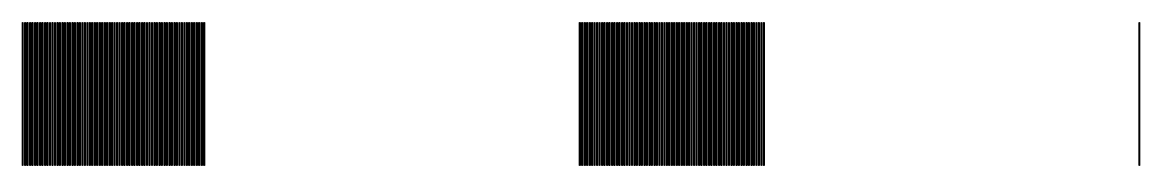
# Model space of a CAD drawing. Extents: x -25 to 122, y -49 to 104.
# Drawn here: x 67.31 to 85.62, y 8 to 10.34 of the extents above; entities that cross this region are included whole.
import ezdxf

# ---------------------------------------------------------------- set-up
doc = ezdxf.new("R2010")
doc.units = 0

msp = doc.modelspace()

# ---------------------------------------------------------------- linework, layer by layer
for p, q in [((67.31, 7.99915), (67.31, 10.3428)), ((67.31, 10.3428), (67.3202, 10.3428)), ((67.3202, 10.3428), (67.3202, 7.99915)), ((67.3508, 7.99915), (67.3508, 10.3428)), ((67.3508, 10.3428), (67.361, 10.3428)), ((67.361, 10.3428), (67.361, 7.99915)), ((67.3916, 7.99915), (67.3916, 10.3428)), ((67.3916, 10.3428), (67.4017, 10.3428)), ((67.4017, 10.3428), (67.4017, 7.99915)), ((67.4323, 7.99915), (67.4323, 10.3428)), ((67.4323, 10.3428), (67.4425, 10.3428)), ((67.4425, 10.3428), (67.4425, 7.99915)), ((67.4731, 7.99915), (67.4731, 10.3428)), ((67.4731, 10.3428), (67.4833, 10.3428)), ((67.4833, 10.3428), (67.4833, 7.99915)), ((67.5138, 7.99915), (67.5138, 10.3428)), ((67.5138, 10.3428), (67.524, 10.3428)), ((67.524, 10.3428), (67.524, 7.99915)), ((67.5546, 7.99915), (67.5546, 10.3428)), ((67.5546, 10.3428), (67.5648, 10.3428)), ((67.5648, 10.3428), (67.5648, 7.99915)), ((67.5954, 7.99915), (67.5954, 10.3428)), ((67.5954, 10.3428), (67.6055, 10.3428)), ((67.6055, 10.3428), (67.6055, 7.99915)), ((67.6361, 7.99915), (67.6361, 10.3428)), ((67.6361, 10.3428), (67.6463, 10.3428)), ((67.6463, 10.3428), (67.6463, 7.99915)), ((67.6769, 7.99915), (67.6769, 10.3428)), ((67.6769, 10.3428), (67.6871, 10.3428)), ((67.6871, 10.3428), (67.6871, 7.99915)), ((67.7176, 7.99915), (67.7176, 10.3428)), ((67.7176, 10.3428), (67.7278, 10.3428)), ((67.7278, 10.3428), (67.7278, 7.99915)), ((67.7584, 7.99915), (67.7584, 10.3428)), ((67.7584, 10.3428), (67.7686, 10.3428)), ((67.7686, 10.3428), (67.7686, 7.99915)), ((67.7992, 7.99915), (67.7992, 10.3428)), ((67.7992, 10.3428), (67.8094, 10.3428)), ((67.8094, 10.3428), (67.8094, 7.99915)), ((67.8399, 7.99915), (67.8399, 10.3428)), ((67.8399, 10.3428), (67.8501, 10.3428)), ((67.8501, 10.3428), (67.8501, 7.99915)), ((67.8807, 7.99915), (67.8807, 10.3428)), ((67.8807, 10.3428), (67.8909, 10.3428)), ((67.8909, 10.3428), (67.8909, 7.99915)), ((67.9214, 7.99915), (67.9214, 10.3428)), ((67.9214, 10.3428), (67.9316, 10.3428)), ((67.9316, 10.3428), (67.9316, 7.99915)), ((67.9622, 7.99915), (67.9622, 10.3428)), ((67.9622, 10.3428), (67.9724, 10.3428)), ((67.9724, 10.3428), (67.9724, 7.99915)), ((68.003, 7.99915), (68.003, 10.3428)), ((68.003, 10.3428), (68.0132, 10.3428)), ((68.0132, 10.3428), (68.0132, 7.99915)), ((68.0437, 7.99915), (68.0437, 10.3428)), ((68.0437, 10.3428), (68.0539, 10.3428)), ((68.0539, 10.3428), (68.0539, 7.99915)), ((68.0845, 7.99915), (68.0845, 10.3428)), ((68.0845, 10.3428), (68.0947, 10.3428)), ((68.0947, 10.3428), (68.0947, 7.99915)), ((68.1252, 7.99915), (68.1252, 10.3428)), ((68.1252, 10.3428), (68.1354, 10.3428)), ((68.1354, 10.3428), (68.1354, 7.99915)), ((68.166, 7.99915), (68.166, 10.3428)), ((68.166, 10.3428), (68.1762, 10.3428)), ((68.1762, 10.3428), (68.1762, 7.99915)), ((68.2068, 7.99915), (68.2068, 10.3428)), ((68.2068, 10.3428), (68.2169, 10.3428)), ((68.2169, 10.3428), (68.2169, 7.99915)), ((68.2475, 7.99915), (68.2475, 10.3428)), ((68.2475, 10.3428), (68.2577, 10.3428)), ((68.2577, 10.3428), (68.2577, 7.99915)), ((68.2883, 7.99915), (68.2883, 10.3428)), ((68.2883, 10.3428), (68.2985, 10.3428)), ((68.2985, 10.3428), (68.2985, 7.99915)), ((68.329, 7.99915), (68.329, 10.3428)), ((68.329, 10.3428), (68.3392, 10.3428)), ((68.3392, 10.3428), (68.3392, 7.99915)), ((68.3698, 7.99915), (68.3698, 10.3428)), ((68.3698, 10.3428), (68.38, 10.3428)), ((68.38, 10.3428), (68.38, 7.99915)), ((68.4106, 7.99915), (68.4106, 10.3428)), ((68.4106, 10.3428), (68.4207, 10.3428)), ((68.4207, 10.3428), (68.4207, 7.99915)), ((68.4513, 7.99915), (68.4513, 10.3428)), ((68.4513, 10.3428), (68.4615, 10.3428)), ((68.4615, 10.3428), (68.4615, 7.99915)), ((68.4921, 7.99915), (68.4921, 10.3428)), ((68.4921, 10.3428), (68.5023, 10.3428)), ((68.5023, 10.3428), (68.5023, 7.99915)), ((68.5328, 7.99915), (68.5328, 10.3428)), ((68.5328, 10.3428), (68.543, 10.3428)), ((68.543, 10.3428), (68.543, 7.99915)), ((68.5736, 7.99915), (68.5736, 10.3428)), ((68.5736, 10.3428), (68.5838, 10.3428)), ((68.5838, 10.3428), (68.5838, 7.99915)), ((68.6144, 7.99915), (68.6144, 10.3428)), ((68.6144, 10.3428), (68.6245, 10.3428)), ((68.6245, 10.3428), (68.6245, 7.99915)), ((68.6551, 7.99915), (68.6551, 10.3428)), ((68.6551, 10.3428), (68.6653, 10.3428)), ((68.6653, 10.3428), (68.6653, 7.99915)), ((68.6959, 7.99915), (68.6959, 10.3428)), ((68.6959, 10.3428), (68.7061, 10.3428)), ((68.7061, 10.3428), (68.7061, 7.99915)), ((68.7366, 7.99915), (68.7366, 10.3428)), ((68.7366, 10.3428), (68.7468, 10.3428)), ((68.7468, 10.3428), (68.7468, 7.99915)), ((68.7774, 7.99915), (68.7774, 10.3428)), ((68.7774, 10.3428), (68.7876, 10.3428)), ((68.7876, 10.3428), (68.7876, 7.99915)), ((68.8181, 7.99915), (68.8181, 10.3428)), ((68.8181, 10.3428), (68.8283, 10.3428)), ((68.8283, 10.3428), (68.8283, 7.99915)), ((68.8589, 7.99915), (68.8589, 10.3428)), ((68.8589, 10.3428), (68.8691, 10.3428)), ((68.8691, 10.3428), (68.8691, 7.99915)), ((68.8997, 7.99915), (68.8997, 10.3428)), ((68.8997, 10.3428), (68.9099, 10.3428)), ((68.9099, 10.3428), (68.9099, 7.99915)), ((68.9404, 7.99915), (68.9404, 10.3428)), ((68.9404, 10.3428), (68.9506, 10.3428)), ((68.9506, 10.3428), (68.9506, 7.99915)), ((68.9812, 7.99915), (68.9812, 10.3428)), ((68.9812, 10.3428), (68.9914, 10.3428)), ((68.9914, 10.3428), (68.9914, 7.99915)), ((69.0219, 7.99915), (69.0219, 10.3428)), ((69.0219, 10.3428), (69.0321, 10.3428)), ((69.0321, 10.3428), (69.0321, 7.99915)), ((69.0627, 7.99915), (69.0627, 10.3428)), ((69.0627, 10.3428), (69.0729, 10.3428)), ((69.0729, 10.3428), (69.0729, 7.99915)), ((69.1035, 7.99915), (69.1035, 10.3428)), ((69.1035, 10.3428), (69.1137, 10.3428)), ((69.1137, 10.3428), (69.1137, 7.99915)), ((69.1442, 7.99915), (69.1442, 10.3428)), ((69.1442, 10.3428), (69.1544, 10.3428)), ((69.1544, 10.3428), (69.1544, 7.99915)), ((69.185, 7.99915), (69.185, 10.3428)), ((69.185, 10.3428), (69.1952, 10.3428)), ((69.1952, 10.3428), (69.1952, 7.99915)), ((69.2258, 7.99915), (69.2258, 10.3428)), ((69.2258, 10.3428), (69.2359, 10.3428)), ((69.2359, 10.3428), (69.2359, 7.99915)), ((69.2665, 7.99915), (69.2665, 10.3428)), ((69.2665, 10.3428), (69.2767, 10.3428)), ((69.2767, 10.3428), (69.2767, 7.99915)), ((69.3073, 7.99915), (69.3073, 10.3428)), ((69.3073, 10.3428), (69.3175, 10.3428)), ((69.3175, 10.3428), (69.3175, 7.99915)), ((69.348, 7.99915), (69.348, 10.3428)), ((69.348, 10.3428), (69.3582, 10.3428)), ((69.3582, 10.3428), (69.3582, 7.99915)), ((69.3888, 7.99915), (69.3888, 10.3428)), ((69.3888, 10.3428), (69.399, 10.3428)), ((69.399, 10.3428), (69.399, 7.99915)), ((69.4296, 7.99915), (69.4296, 10.3428)), ((69.4296, 10.3428), (69.4397, 10.3428)), ((69.4397, 10.3428), (69.4397, 7.99915)), ((69.4703, 7.99915), (69.4703, 10.3428)), ((69.4703, 10.3428), (69.4805, 10.3428)), ((69.4805, 10.3428), (69.4805, 7.99915)), ((69.5111, 7.99915), (69.5111, 10.3428)), ((69.5111, 10.3428), (69.5213, 10.3428)), ((69.5213, 10.3428), (69.5213, 7.99915)), ((69.5518, 7.99915), (69.5518, 10.3428)), ((69.5518, 10.3428), (69.562, 10.3428)), ((69.562, 10.3428), (69.562, 7.99915)), ((69.5926, 7.99915), (69.5926, 10.3428)), ((69.5926, 10.3428), (69.6028, 10.3428)), ((69.6028, 10.3428), (69.6028, 7.99915)), ((69.6333, 7.99915), (69.6333, 10.3428)), ((69.6333, 10.3428), (69.6435, 10.3428)), ((69.6435, 10.3428), (69.6435, 7.99915)), ((69.6741, 7.99915), (69.6741, 10.3428)), ((69.6741, 10.3428), (69.6843, 10.3428)), ((69.6843, 10.3428), (69.6843, 7.99915)), ((69.7149, 7.99915), (69.7149, 10.3428)), ((69.7149, 10.3428), (69.7251, 10.3428)), ((69.7251, 10.3428), (69.7251, 7.99915)), ((69.7556, 7.99915), (69.7556, 10.3428)), ((69.7556, 10.3428), (69.7658, 10.3428)), ((69.7658, 10.3428), (69.7658, 7.99915)), ((69.7964, 7.99915), (69.7964, 10.3428)), ((69.7964, 10.3428), (69.8066, 10.3428)), ((69.8066, 10.3428), (69.8066, 7.99915)), ((69.8371, 7.99915), (69.8371, 10.3428)), ((69.8371, 10.3428), (69.8474, 10.3428)), ((69.8474, 10.3428), (69.8474, 7.99915)), ((69.8779, 7.99915), (69.8779, 10.3428)), ((69.8779, 10.3428), (69.8881, 10.3428)), ((69.8881, 10.3428), (69.8881, 7.99915)), ((69.9187, 7.99915), (69.9187, 10.3428)), ((69.9187, 10.3428), (69.9289, 10.3428)), ((69.9289, 10.3428), (69.9289, 7.99915)), ((69.9594, 7.99915), (69.9594, 10.3428)), ((69.9594, 10.3428), (69.9696, 10.3428)), ((69.9696, 10.3428), (69.9696, 7.99915)), ((70.0002, 7.99915), (70.0002, 10.3428)), ((70.0002, 10.3428), (70.0104, 10.3428)), ((70.0104, 10.3428), (70.0104, 7.99915)), ((70.0409, 7.99915), (70.0409, 10.3428)), ((70.0409, 10.3428), (70.0511, 10.3428)), ((70.0511, 10.3428), (70.0511, 7.99915)), ((70.0817, 7.99915), (70.0817, 10.3428)), ((70.0817, 10.3428), (70.0919, 10.3428)), ((70.0919, 10.3428), (70.0919, 7.99915)), ((70.1225, 7.99915), (70.1225, 10.3428)), ((70.1225, 10.3428), (70.1327, 10.3428)), ((70.1327, 10.3428), (70.1327, 7.99915)), ((70.1632, 7.99915), (70.1632, 10.3428)), ((70.1632, 10.3428), (70.1734, 10.3428)), ((70.1734, 10.3428), (70.1734, 7.99915)), ((70.204, 7.99915), (70.204, 10.3428)), ((70.204, 10.3428), (70.2142, 10.3428)), ((70.2142, 10.3428), (70.2142, 7.99915)), ((70.2448, 7.99915), (70.2448, 10.3428)), ((70.2448, 10.3428), (70.2549, 10.3428)), ((70.2549, 10.3428), (70.2549, 7.99915)), ((70.2855, 7.99915), (70.2855, 10.3428)), ((70.2855, 10.3428), (70.2957, 10.3428)), ((70.2957, 10.3428), (70.2957, 7.99915)), ((76.4403, 7.99915), (76.4403, 10.3428)), ((76.4403, 10.3428), (76.4505, 10.3428)), ((76.4505, 10.3428), (76.4505, 7.99915)), ((76.481, 7.99915), (76.481, 10.3428)), ((76.481, 10.3428), (76.4912, 10.3428)), ((76.4912, 10.3428), (76.4912, 7.99915)), ((76.5218, 7.99915), (76.5218, 10.3428)), ((76.5218, 10.3428), (76.532, 10.3428)), ((76.532, 10.3428), (76.532, 7.99915)), ((76.5626, 7.99915), (76.5626, 10.3428)), ((76.5626, 10.3428), (76.5728, 10.3428)), ((76.5728, 10.3428), (76.5728, 7.99915)), ((76.6033, 7.99915), (76.6033, 10.3428)), ((76.6033, 10.3428), (76.6135, 10.3428)), ((76.6135, 10.3428), (76.6135, 7.99915)), ((76.6441, 7.99915), (76.6441, 10.3428)), ((76.6441, 10.3428), (76.6543, 10.3428)), ((76.6543, 10.3428), (76.6543, 7.99915)), ((76.6848, 7.99915), (76.6848, 10.3428)), ((76.6848, 10.3428), (76.695, 10.3428)), ((76.695, 10.3428), (76.695, 7.99915)), ((76.7256, 7.99915), (76.7256, 10.3428)), ((76.7256, 10.3428), (76.7358, 10.3428)), ((76.7358, 10.3428), (76.7358, 7.99915)), ((76.7664, 7.99915), (76.7664, 10.3428)), ((76.7664, 10.3428), (76.7766, 10.3428)), ((76.7766, 10.3428), (76.7766, 7.99915)), ((76.8071, 7.99915), (76.8071, 10.3428)), ((76.8071, 10.3428), (76.8173, 10.3428)), ((76.8173, 10.3428), (76.8173, 7.99915)), ((76.8479, 7.99915), (76.8479, 10.3428)), ((76.8479, 10.3428), (76.8581, 10.3428)), ((76.8581, 10.3428), (76.8581, 7.99915)), ((76.8886, 7.99915), (76.8886, 10.3428)), ((76.8886, 10.3428), (76.8988, 10.3428)), ((76.8988, 10.3428), (76.8988, 7.99915)), ((76.9294, 7.99915), (76.9294, 10.3428)), ((76.9294, 10.3428), (76.9396, 10.3428)), ((76.9396, 10.3428), (76.9396, 7.99915)), ((76.9702, 7.99915), (76.9702, 10.3428)), ((76.9702, 10.3428), (76.9804, 10.3428)), ((76.9804, 10.3428), (76.9804, 7.99915)), ((77.0109, 7.99915), (77.0109, 10.3428)), ((77.0109, 10.3428), (77.0211, 10.3428)), ((77.0211, 10.3428), (77.0211, 7.99915)), ((77.0517, 7.99915), (77.0517, 10.3428)), ((77.0517, 10.3428), (77.0619, 10.3428)), ((77.0619, 10.3428), (77.0619, 7.99915)), ((77.0925, 7.99915), (77.0925, 10.3428)), ((77.0925, 10.3428), (77.1026, 10.3428)), ((77.1026, 10.3428), (77.1026, 7.99915)), ((77.1332, 7.99915), (77.1332, 10.3428)), ((77.1332, 10.3428), (77.1434, 10.3428)), ((77.1434, 10.3428), (77.1434, 7.99915)), ((77.174, 7.99915), (77.174, 10.3428)), ((77.174, 10.3428), (77.1842, 10.3428)), ((77.1842, 10.3428), (77.1842, 7.99915)), ((77.2147, 7.99915), (77.2147, 10.3428)), ((77.2147, 10.3428), (77.2249, 10.3428)), ((77.2249, 10.3428), (77.2249, 7.99915)), ((77.2555, 7.99915), (77.2555, 10.3428)), ((77.2555, 10.3428), (77.2657, 10.3428)), ((77.2657, 10.3428), (77.2657, 7.99915)), ((77.2962, 7.99915), (77.2962, 10.3428)), ((77.2962, 10.3428), (77.3064, 10.3428)), ((77.3064, 10.3428), (77.3064, 7.99915)), ((77.337, 7.99915), (77.337, 10.3428)), ((77.337, 10.3428), (77.3472, 10.3428)), ((77.3472, 10.3428), (77.3472, 7.99915)), ((77.3778, 7.99915), (77.3778, 10.3428)), ((77.3778, 10.3428), (77.388, 10.3428)), ((77.388, 10.3428), (77.388, 7.99915)), ((77.4185, 7.99915), (77.4185, 10.3428)), ((77.4185, 10.3428), (77.4287, 10.3428)), ((77.4287, 10.3428), (77.4287, 7.99915)), ((77.4593, 7.99915), (77.4593, 10.3428)), ((77.4593, 10.3428), (77.4695, 10.3428)), ((77.4695, 10.3428), (77.4695, 7.99915)), ((77.5, 7.99915), (77.5, 10.3428)), ((77.5, 10.3428), (77.5102, 10.3428)), ((77.5102, 10.3428), (77.5102, 7.99915)), ((77.5408, 7.99915), (77.5408, 10.3428)), ((77.5408, 10.3428), (77.551, 10.3428)), ((77.551, 10.3428), (77.551, 7.99915)), ((77.5816, 7.99915), (77.5816, 10.3428)), ((77.5816, 10.3428), (77.5918, 10.3428)), ((77.5918, 10.3428), (77.5918, 7.99915)), ((77.6223, 7.99915), (77.6223, 10.3428)), ((77.6223, 10.3428), (77.6325, 10.3428)), ((77.6325, 10.3428), (77.6325, 7.99915)), ((77.6631, 7.99915), (77.6631, 10.3428)), ((77.6631, 10.3428), (77.6733, 10.3428)), ((77.6733, 10.3428), (77.6733, 7.99915)), ((77.7038, 7.99915), (77.7038, 10.3428)), ((77.7038, 10.3428), (77.714, 10.3428)), ((77.714, 10.3428), (77.714, 7.99915)), ((77.7446, 7.99915), (77.7446, 10.3428)), ((77.7446, 10.3428), (77.7548, 10.3428)), ((77.7548, 10.3428), (77.7548, 7.99915)), ((77.7854, 7.99915), (77.7854, 10.3428)), ((77.7854, 10.3428), (77.7955, 10.3428)), ((77.7955, 10.3428), (77.7955, 7.99915)), ((77.8261, 7.99915), (77.8261, 10.3428)), ((77.8261, 10.3428), (77.8363, 10.3428)), ((77.8363, 10.3428), (77.8363, 7.99915)), ((77.8669, 7.99915), (77.8669, 10.3428)), ((77.8669, 10.3428), (77.8771, 10.3428)), ((77.8771, 10.3428), (77.8771, 7.99915)), ((77.9076, 7.99915), (77.9076, 10.3428)), ((77.9076, 10.3428), (77.9178, 10.3428)), ((77.9178, 10.3428), (77.9178, 7.99915)), ((77.9484, 7.99915), (77.9484, 10.3428)), ((77.9484, 10.3428), (77.9586, 10.3428)), ((77.9586, 10.3428), (77.9586, 7.99915)), ((77.9892, 7.99915), (77.9892, 10.3428)), ((77.9892, 10.3428), (77.9993, 10.3428)), ((77.9993, 10.3428), (77.9993, 7.99915)), ((78.0299, 7.99915), (78.0299, 10.3428)), ((78.0299, 10.3428), (78.0401, 10.3428)), ((78.0401, 10.3428), (78.0401, 7.99915)), ((78.0707, 7.99915), (78.0707, 10.3428)), ((78.0707, 10.3428), (78.0809, 10.3428)), ((78.0809, 10.3428), (78.0809, 7.99915)), ((78.1114, 7.99915), (78.1114, 10.3428)), ((78.1114, 10.3428), (78.1216, 10.3428)), ((78.1216, 10.3428), (78.1216, 7.99915)), ((78.1522, 7.99915), (78.1522, 10.3428)), ((78.1522, 10.3428), (78.1624, 10.3428)), ((78.1624, 10.3428), (78.1624, 7.99915)), ((78.1929, 7.99915), (78.1929, 10.3428)), ((78.1929, 10.3428), (78.2031, 10.3428)), ((78.2031, 10.3428), (78.2031, 7.99915)), ((78.2337, 7.99915), (78.2337, 10.3428)), ((78.2337, 10.3428), (78.2439, 10.3428)), ((78.2439, 10.3428), (78.2439, 7.99915)), ((78.2745, 7.99915), (78.2745, 10.3428)), ((78.2745, 10.3428), (78.2847, 10.3428)), ((78.2847, 10.3428), (78.2847, 7.99915)), ((78.3152, 7.99915), (78.3152, 10.3428)), ((78.3152, 10.3428), (78.3254, 10.3428)), ((78.3254, 10.3428), (78.3254, 7.99915)), ((78.356, 7.99915), (78.356, 10.3428)), ((78.356, 10.3428), (78.3662, 10.3428)), ((78.3662, 10.3428), (78.3662, 7.99915)), ((78.3968, 7.99915), (78.3968, 10.3428)), ((78.3968, 10.3428), (78.4069, 10.3428)), ((78.4069, 10.3428), (78.4069, 7.99915)), ((78.4375, 7.99915), (78.4375, 10.3428)), ((78.4375, 10.3428), (78.4477, 10.3428)), ((78.4477, 10.3428), (78.4477, 7.99915)), ((78.4783, 7.99915), (78.4783, 10.3428)), ((78.4783, 10.3428), (78.4885, 10.3428)), ((78.4885, 10.3428), (78.4885, 7.99915)), ((78.519, 7.99915), (78.519, 10.3428)), ((78.519, 10.3428), (78.5292, 10.3428)), ((78.5292, 10.3428), (78.5292, 7.99915)), ((78.5598, 7.99915), (78.5598, 10.3428)), ((78.5598, 10.3428), (78.57, 10.3428)), ((78.57, 10.3428), (78.57, 7.99915)), ((78.6006, 7.99915), (78.6006, 10.3428)), ((78.6006, 10.3428), (78.6107, 10.3428)), ((78.6107, 10.3428), (78.6107, 7.99915)), ((78.6413, 7.99915), (78.6413, 10.3428)), ((78.6413, 10.3428), (78.6515, 10.3428)), ((78.6515, 10.3428), (78.6515, 7.99915)), ((78.6821, 7.99915), (78.6821, 10.3428)), ((78.6821, 10.3428), (78.6923, 10.3428)), ((78.6923, 10.3428), (78.6923, 7.99915)), ((78.7228, 7.99915), (78.7228, 10.3428)), ((78.7228, 10.3428), (78.733, 10.3428)), ((78.733, 10.3428), (78.733, 7.99915)), ((78.7636, 7.99915), (78.7636, 10.3428)), ((78.7636, 10.3428), (78.7738, 10.3428)), ((78.7738, 10.3428), (78.7738, 7.99915)), ((78.8044, 7.99915), (78.8044, 10.3428)), ((78.8044, 10.3428), (78.8145, 10.3428)), ((78.8145, 10.3428), (78.8145, 7.99915)), ((78.8451, 7.99915), (78.8451, 10.3428)), ((78.8451, 10.3428), (78.8553, 10.3428)), ((78.8553, 10.3428), (78.8553, 7.99915)), ((78.8859, 7.99915), (78.8859, 10.3428)), ((78.8859, 10.3428), (78.8961, 10.3428)), ((78.8961, 10.3428), (78.8961, 7.99915)), ((78.9266, 7.99915), (78.9266, 10.3428)), ((78.9266, 10.3428), (78.9368, 10.3428)), ((78.9368, 10.3428), (78.9368, 7.99915)), ((78.9674, 7.99915), (78.9674, 10.3428)), ((78.9674, 10.3428), (78.9776, 10.3428)), ((78.9776, 10.3428), (78.9776, 7.99915)), ((79.0081, 7.99915), (79.0081, 10.3428)), ((79.0081, 10.3428), (79.0183, 10.3428)), ((79.0183, 10.3428), (79.0183, 7.99915)), ((79.0489, 7.99915), (79.0489, 10.3428)), ((79.0489, 10.3428), (79.0591, 10.3428)), ((79.0591, 10.3428), (79.0591, 7.99915)), ((79.0897, 7.99915), (79.0897, 10.3428)), ((79.0897, 10.3428), (79.0999, 10.3428)), ((79.0999, 10.3428), (79.0999, 7.99915)), ((79.1304, 7.99915), (79.1304, 10.3428)), ((79.1304, 10.3428), (79.1406, 10.3428)), ((79.1406, 10.3428), (79.1406, 7.99915)), ((79.1712, 7.99915), (79.1712, 10.3428)), ((79.1712, 10.3428), (79.1814, 10.3428)), ((79.1814, 10.3428), (79.1814, 7.99915)), ((79.2119, 7.99915), (79.2119, 10.3428)), ((79.2119, 10.3428), (79.2221, 10.3428)), ((79.2221, 10.3428), (79.2221, 7.99915)), ((79.2527, 7.99915), (79.2527, 10.3428)), ((79.2527, 10.3428), (79.2629, 10.3428)), ((79.2629, 10.3428), (79.2629, 7.99915)), ((79.2935, 7.99915), (79.2935, 10.3428)), ((79.2935, 10.3428), (79.3037, 10.3428)), ((79.3037, 10.3428), (79.3037, 7.99915)), ((79.3342, 7.99915), (79.3342, 10.3428)), ((79.3342, 10.3428), (79.3444, 10.3428)), ((79.3444, 10.3428), (79.3444, 7.99915)), ((79.375, 7.99915), (79.375, 10.3428)), ((79.375, 10.3428), (79.3852, 10.3428)), ((79.3852, 10.3428), (79.3852, 7.99915)), ((79.4158, 7.99915), (79.4158, 10.3428)), ((79.4158, 10.3428), (79.4259, 10.3428)), ((79.4259, 10.3428), (79.4259, 7.99915)), ((79.4565, 7.99915), (79.4565, 10.3428)), ((79.4565, 10.3428), (79.4667, 10.3428)), ((79.4667, 10.3428), (79.4667, 7.99915)), ((85.6113, 7.99915), (85.6113, 10.3428)), ((85.6113, 10.3428), (85.6215, 10.3428)), ((85.6215, 10.3428), (85.6215, 7.99915)), ((67.3202, 7.99915), (67.31, 7.99915)), ((67.361, 7.99915), (67.3508, 7.99915)), ((67.4017, 7.99915), (67.3916, 7.99915)), ((67.4425, 7.99915), (67.4323, 7.99915)), ((67.4833, 7.99915), (67.4731, 7.99915)), ((67.524, 7.99915), (67.5138, 7.99915)), ((67.5648, 7.99915), (67.5546, 7.99915)), ((67.6055, 7.99915), (67.5954, 7.99915)), ((67.6463, 7.99915), (67.6361, 7.99915)), ((67.6871, 7.99915), (67.6769, 7.99915)), ((67.7278, 7.99915), (67.7176, 7.99915)), ((67.7686, 7.99915), (67.7584, 7.99915)), ((67.8094, 7.99915), (67.7992, 7.99915)), ((67.8501, 7.99915), (67.8399, 7.99915)), ((67.8909, 7.99915), (67.8807, 7.99915)), ((67.9316, 7.99915), (67.9214, 7.99915)), ((67.9724, 7.99915), (67.9622, 7.99915)), ((68.0132, 7.99915), (68.003, 7.99915)), ((68.0539, 7.99915), (68.0437, 7.99915)), ((68.0947, 7.99915), (68.0845, 7.99915)), ((68.1354, 7.99915), (68.1252, 7.99915)), ((68.1762, 7.99915), (68.166, 7.99915)), ((68.2169, 7.99915), (68.2068, 7.99915)), ((68.2577, 7.99915), (68.2475, 7.99915)), ((68.2985, 7.99915), (68.2883, 7.99915)), ((68.3392, 7.99915), (68.329, 7.99915)), ((68.38, 7.99915), (68.3698, 7.99915)), ((68.4207, 7.99915), (68.4106, 7.99915)), ((68.4615, 7.99915), (68.4513, 7.99915)), ((68.5023, 7.99915), (68.4921, 7.99915)), ((68.543, 7.99915), (68.5328, 7.99915)), ((68.5838, 7.99915), (68.5736, 7.99915)), ((68.6245, 7.99915), (68.6144, 7.99915)), ((68.6653, 7.99915), (68.6551, 7.99915)), ((68.7061, 7.99915), (68.6959, 7.99915)), ((68.7468, 7.99915), (68.7366, 7.99915)), ((68.7876, 7.99915), (68.7774, 7.99915)), ((68.8283, 7.99915), (68.8181, 7.99915)), ((68.8691, 7.99915), (68.8589, 7.99915)), ((68.9099, 7.99915), (68.8997, 7.99915)), ((68.9506, 7.99915), (68.9404, 7.99915)), ((68.9914, 7.99915), (68.9812, 7.99915)), ((69.0321, 7.99915), (69.0219, 7.99915)), ((69.0729, 7.99915), (69.0627, 7.99915)), ((69.1137, 7.99915), (69.1035, 7.99915)), ((69.1544, 7.99915), (69.1442, 7.99915)), ((69.1952, 7.99915), (69.185, 7.99915)), ((69.2359, 7.99915), (69.2258, 7.99915)), ((69.2767, 7.99915), (69.2665, 7.99915)), ((69.3175, 7.99915), (69.3073, 7.99915)), ((69.3582, 7.99915), (69.348, 7.99915)), ((69.399, 7.99915), (69.3888, 7.99915)), ((69.4397, 7.99915), (69.4296, 7.99915)), ((69.4805, 7.99915), (69.4703, 7.99915)), ((69.5213, 7.99915), (69.5111, 7.99915)), ((69.562, 7.99915), (69.5518, 7.99915)), ((69.6028, 7.99915), (69.5926, 7.99915)), ((69.6435, 7.99915), (69.6333, 7.99915)), ((69.6843, 7.99915), (69.6741, 7.99915)), ((69.7251, 7.99915), (69.7149, 7.99915)), ((69.7658, 7.99915), (69.7556, 7.99915)), ((69.8066, 7.99915), (69.7964, 7.99915)), ((69.8474, 7.99915), (69.8371, 7.99915)), ((69.8881, 7.99915), (69.8779, 7.99915)), ((69.9289, 7.99915), (69.9187, 7.99915)), ((69.9696, 7.99915), (69.9594, 7.99915)), ((70.0104, 7.99915), (70.0002, 7.99915)), ((70.0511, 7.99915), (70.0409, 7.99915)), ((70.0919, 7.99915), (70.0817, 7.99915)), ((70.1327, 7.99915), (70.1225, 7.99915)), ((70.1734, 7.99915), (70.1632, 7.99915)), ((70.2142, 7.99915), (70.204, 7.99915)), ((70.2549, 7.99915), (70.2448, 7.99915)), ((70.2957, 7.99915), (70.2855, 7.99915)), ((76.4505, 7.99915), (76.4403, 7.99915)), ((76.4912, 7.99915), (76.481, 7.99915)), ((76.532, 7.99915), (76.5218, 7.99915)), ((76.5728, 7.99915), (76.5626, 7.99915)), ((76.6135, 7.99915), (76.6033, 7.99915)), ((76.6543, 7.99915), (76.6441, 7.99915)), ((76.695, 7.99915), (76.6848, 7.99915)), ((76.7358, 7.99915), (76.7256, 7.99915)), ((76.7766, 7.99915), (76.7664, 7.99915)), ((76.8173, 7.99915), (76.8071, 7.99915)), ((76.8581, 7.99915), (76.8479, 7.99915)), ((76.8988, 7.99915), (76.8886, 7.99915)), ((76.9396, 7.99915), (76.9294, 7.99915)), ((76.9804, 7.99915), (76.9702, 7.99915)), ((77.0211, 7.99915), (77.0109, 7.99915)), ((77.0619, 7.99915), (77.0517, 7.99915)), ((77.1026, 7.99915), (77.0925, 7.99915)), ((77.1434, 7.99915), (77.1332, 7.99915)), ((77.1842, 7.99915), (77.174, 7.99915)), ((77.2249, 7.99915), (77.2147, 7.99915)), ((77.2657, 7.99915), (77.2555, 7.99915)), ((77.3064, 7.99915), (77.2962, 7.99915)), ((77.3472, 7.99915), (77.337, 7.99915)), ((77.388, 7.99915), (77.3778, 7.99915)), ((77.4287, 7.99915), (77.4185, 7.99915)), ((77.4695, 7.99915), (77.4593, 7.99915)), ((77.5102, 7.99915), (77.5, 7.99915)), ((77.551, 7.99915), (77.5408, 7.99915)), ((77.5918, 7.99915), (77.5816, 7.99915)), ((77.6325, 7.99915), (77.6223, 7.99915)), ((77.6733, 7.99915), (77.6631, 7.99915)), ((77.714, 7.99915), (77.7038, 7.99915)), ((77.7548, 7.99915), (77.7446, 7.99915)), ((77.7955, 7.99915), (77.7854, 7.99915)), ((77.8363, 7.99915), (77.8261, 7.99915)), ((77.8771, 7.99915), (77.8669, 7.99915)), ((77.9178, 7.99915), (77.9076, 7.99915)), ((77.9586, 7.99915), (77.9484, 7.99915)), ((77.9993, 7.99915), (77.9892, 7.99915)), ((78.0401, 7.99915), (78.0299, 7.99915)), ((78.0809, 7.99915), (78.0707, 7.99915)), ((78.1216, 7.99915), (78.1114, 7.99915)), ((78.1624, 7.99915), (78.1522, 7.99915)), ((78.2031, 7.99915), (78.1929, 7.99915)), ((78.2439, 7.99915), (78.2337, 7.99915)), ((78.2847, 7.99915), (78.2745, 7.99915)), ((78.3254, 7.99915), (78.3152, 7.99915)), ((78.3662, 7.99915), (78.356, 7.99915)), ((78.4069, 7.99915), (78.3968, 7.99915)), ((78.4477, 7.99915), (78.4375, 7.99915)), ((78.4885, 7.99915), (78.4783, 7.99915)), ((78.5292, 7.99915), (78.519, 7.99915)), ((78.57, 7.99915), (78.5598, 7.99915)), ((78.6107, 7.99915), (78.6006, 7.99915)), ((78.6515, 7.99915), (78.6413, 7.99915)), ((78.6923, 7.99915), (78.6821, 7.99915)), ((78.733, 7.99915), (78.7228, 7.99915)), ((78.7738, 7.99915), (78.7636, 7.99915)), ((78.8145, 7.99915), (78.8044, 7.99915)), ((78.8553, 7.99915), (78.8451, 7.99915)), ((78.8961, 7.99915), (78.8859, 7.99915)), ((78.9368, 7.99915), (78.9266, 7.99915)), ((78.9776, 7.99915), (78.9674, 7.99915)), ((79.0183, 7.99915), (79.0081, 7.99915)), ((79.0591, 7.99915), (79.0489, 7.99915)), ((79.0999, 7.99915), (79.0897, 7.99915)), ((79.1406, 7.99915), (79.1304, 7.99915)), ((79.1814, 7.99915), (79.1712, 7.99915)), ((79.2221, 7.99915), (79.2119, 7.99915)), ((79.2629, 7.99915), (79.2527, 7.99915)), ((79.3037, 7.99915), (79.2935, 7.99915)), ((79.3444, 7.99915), (79.3342, 7.99915)), ((79.3852, 7.99915), (79.375, 7.99915)), ((79.4259, 7.99915), (79.4158, 7.99915)), ((79.4667, 7.99915), (79.4565, 7.99915)), ((85.6215, 7.99915), (85.6113, 7.99915))]:
    msp.add_line(p, q)

doc.saveas('drawing.dxf')
